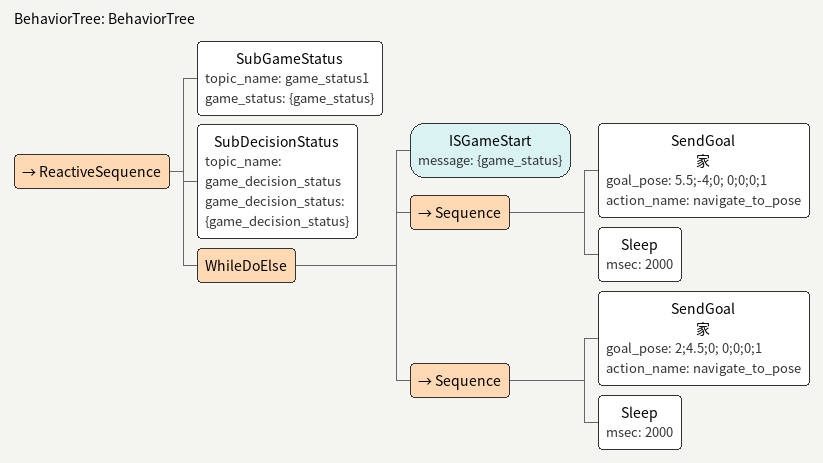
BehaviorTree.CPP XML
<?xml version="1.0" encoding="UTF-8"?>
<root BTCPP_format="4"
      main_tree_to_execute="BehaviorTree">
  <BehaviorTree ID="BehaviorTree">
    <ReactiveSequence>
      <SubGameStatus topic_name="game_status1"
                     game_status="{game_status}"/>
      <SubDecisionStatus topic_name="game_decision_status"
                         game_decision_status="{game_decision_status}"/>
      <WhileDoElse>
        <ISGameStart message="{game_status}"/>
        <Sequence>
          <SendGoal name="家"
                    goal_pose="5.5;-4;0; 0;0;0;1"
                    action_name="navigate_to_pose"/>
          <Sleep msec="2000"/>
        </Sequence>
        <Sequence>
          <SendGoal name="家"
                    goal_pose="2;4.5;0; 0;0;0;1"
                    action_name="navigate_to_pose"/>
          <Sleep msec="2000"/>
        </Sequence>
      </WhileDoElse>
    </ReactiveSequence>
  </BehaviorTree>

</root>
